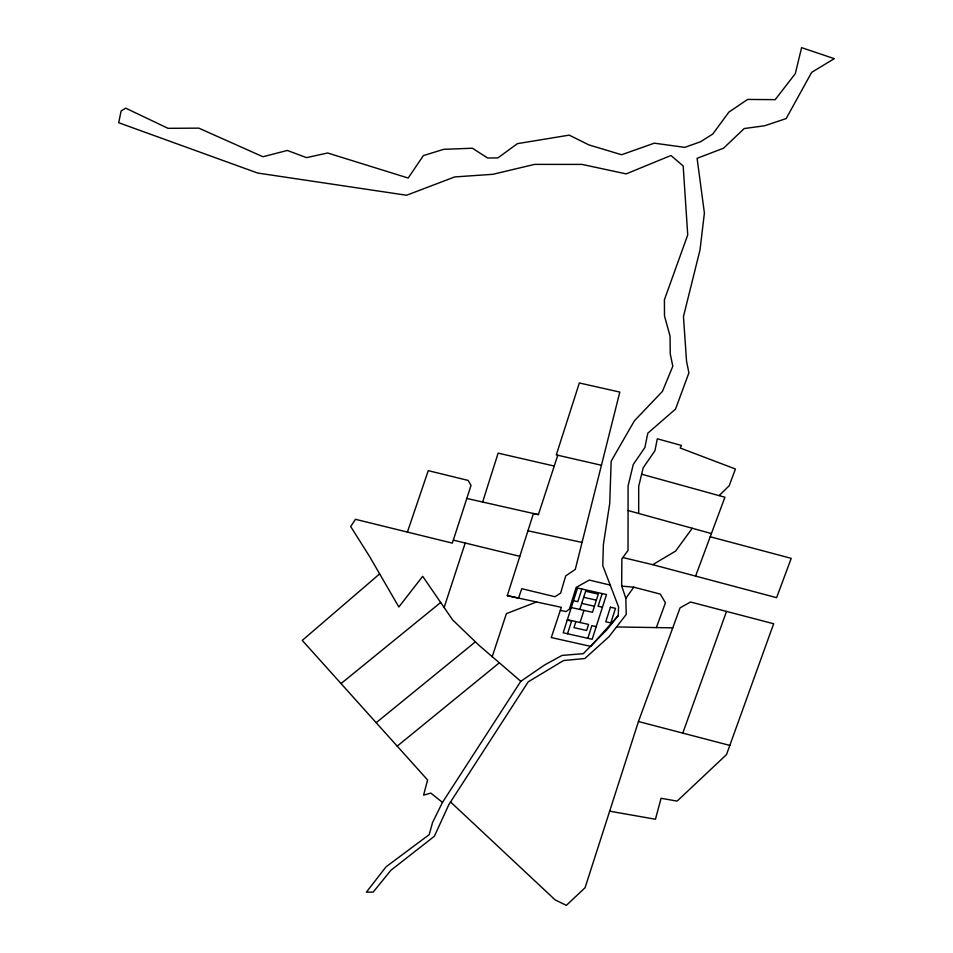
<?xml version="1.0" encoding="UTF-8"?>
<svg xmlns="http://www.w3.org/2000/svg" width="953" height="953" viewBox="0 0 953 953"><rect width="100%" height="100%" fill="white"/><g stroke="black" fill="none" stroke-linecap="round" stroke-linejoin="round"><path stroke-width="1.43" d="M638.677 513.464L638.701 486.352L643.192 467.828L654.937 450.709L657.32 438.785L681.466 445.456L680.18 448.017L735.418 469.007L729.188 485.768L719.086 495.608M618.247 615.567L618.58 606.918L602.772 565.641L603.368 544.735L609.729 503.434L611.171 461.169L634.4 420.809L662.43 391.409L672.806 366.238L670.257 353.92L670.054 336.135L664.491 315.931L664.408 299.742L687.732 234.914L683.182 165.965L670.948 155.494L626.181 173.887L582.092 164.416L534.621 164.381L492.844 174.304L454.736 176.924L406.586 195.246L257.62 173.029L118.72 122.723L121.091 111.024L125.689 108.154L168.026 128.321L198.796 128.143L262.933 156.745L287.318 150.455L306.532 157.638L327.606 152.992L408.17 178.032L423.406 155.577L443.717 149.323L472.414 148.227L487.591 157.995L497.883 157.912L517.384 143.653L569.227 135.135L588.906 144.904L621.594 154.743L654.342 143.176L684.802 147.37L700.491 141.759L712.761 134.051L728.914 112.073L747.617 99.434L775.194 99.66L795.302 73.643L801.592 47.65L834.28 58.657L811.682 72.345L786.154 118.589L764.628 125.772L744.21 128.548L723.518 148.215L697.096 158.317L704.398 213.043L700.014 249.924L683.456 316.563L686.541 361.199L688.9 372.837L675.534 409.087L647.766 433.222L644.907 447.493L633.292 464.433L628.087 485.875L628.039 550.393L621.88 558.815L621.654 585.833L625.835 598.353L626.216 614.447L608.979 636.723L584.832 658.535L563.557 660.536L528.188 681.86L448.851 804.594L434.401 836.234L390.909 870.28L373.159 892.115L366.381 892.151L386.036 866.825L429.219 834.637L432.567 822.475L442.478 802.402L520.803 681.288L544.663 664.944L562.103 655.402L583.26 653.687L607.121 629.492L618.247 615.567L590.717 646.384L551.287 637.545L561.341 607.323L507.294 595.673L533.442 513.512L538.397 514.632L557.767 455.248M450.555 801.949L555.146 899.906L566.368 905.35L585.071 887.743L638.462 721.528L680.073 607.859L690.52 602.01L773.657 623.75L726.508 754.597L677.106 801.116L661.072 798.28L655.45 819.246L609.658 811.182M520.803 681.288L478.775 645.098L452.651 619.903L422.679 576.315L398.842 606.978L369.621 556.564L350.692 526.544L355.469 519.314L452.341 543.127L466.827 498.455L482.635 502.028L498.133 453.14L554.265 466.053M466.827 498.455L471.02 485.375L468.114 480.407L428.266 470.651L407.396 532.084M567.523 633.757L571.586 621.094L567.238 620.117M581.866 589.014L577.804 601.677L573.468 600.712M575.91 621.57L573.956 627.634L586.643 630.481L588.585 624.418L567.392 619.664M579.793 609.443L585.63 591.253L598.305 594.1L592.48 612.291L571.276 607.537M580.067 622.512L583.963 610.385M587.822 638.307L591.884 625.644L596.221 626.621M602.165 593.564L598.103 606.239L602.439 607.204M444.122 607.514L465.207 543.019M492.224 656.677L506.4 613.649L536.539 601.974M682.777 733.107L726.52 611.421M656.367 627.586L665.432 602.82L660.31 594.1L633.781 587.167L621.749 586.107M695.595 576.1L724.923 497.228L641.643 474.213M625.835 598.353L633.781 587.167M692.271 528.26L675.653 551.048L652.734 564.688L622.833 557.529M379.604 573.932L302.268 640.392L427.599 779.983L423.585 795.159L430.792 793.087L442.478 802.402M341.043 683.575L440.667 602.487M376.185 722.708L475.392 641.845M397.21 746.139L499.336 662.811M616.531 626.955L672.758 627.848M527.938 530.809L582.057 542.412M507.294 595.673L518.539 598.091L521.779 588.692L554.956 596.733L560.602 593.135L565.701 575.886L575.267 569.453L619.819 392.088L579.341 382.963L556.29 454.903L601.438 465.267M560.34 610.349L566.058 611.576L569.418 609.062L576.172 587.393L589.299 580.079L610.23 585.094M482.635 502.028L538.397 514.632M583.677 597.317L596.364 600.164M581.735 603.38L594.422 606.227M453.39 540.137L519.814 556.326M638.462 721.528L729.843 745.413M710.223 536.777L791.228 558.351L776.612 597.674L652.734 564.688M628.075 510.534L711.414 533.561M577.53 588.037L563.187 632.78L592.158 639.284L606.501 594.541L577.53 588.037M610.42 607.216L605.751 621.773L610.825 622.905L615.495 608.348L610.42 607.216"/></g></svg>
